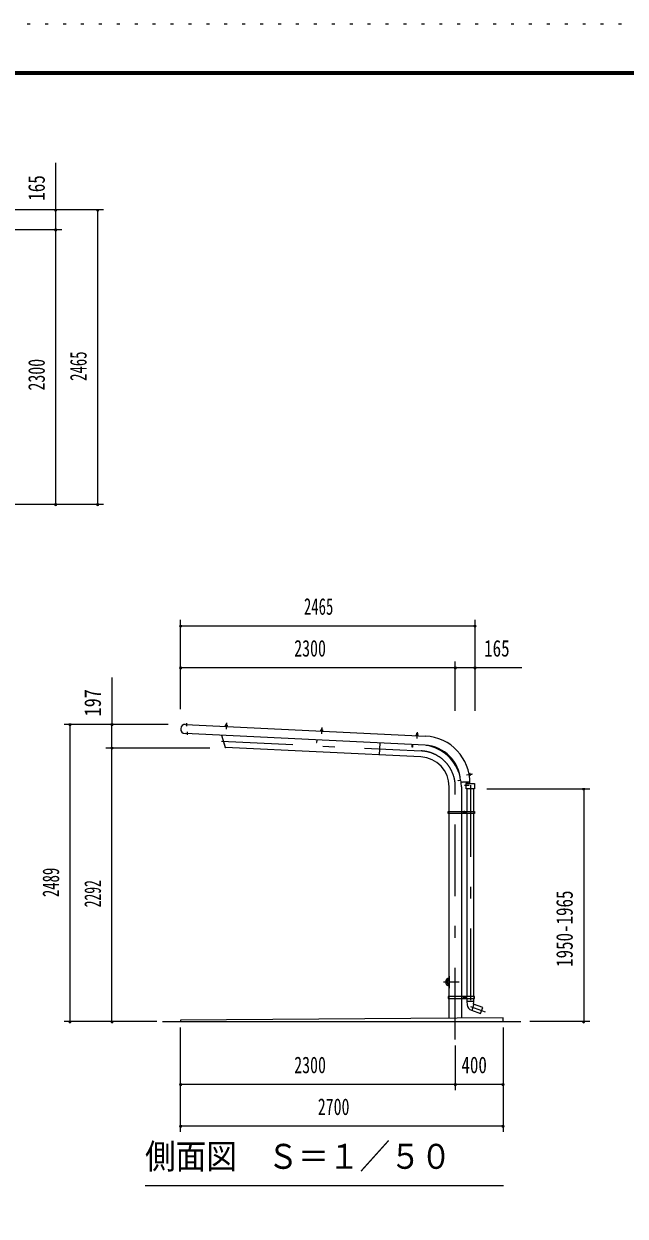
# Model space of a CAD drawing. Units: millimetres, scale not verified. Extents: x -22929 to 22939, y -10500 to 10500.
# Drawn here: x 3111 to 8145, y 515 to 10500 of the extents above; entities that cross this region are included whole.
import ezdxf
from ezdxf.enums import TextEntityAlignment as Align

# ---------------------------------------------------------------- set-up
doc = ezdxf.new("R2010")
doc.units = ezdxf.units.MM
doc.header["$LTSCALE"] = 50
doc.linetypes.add('USER3', pattern=[24, 12, -5, 2, -5])
doc.linetypes.add('USER4', pattern=[3, 0.5, -2.5])
for name, color, linetype, lineweight in [('0-2_1-05BOLD', 7, 'Continuous', 18), ('0-3_1-25CENTER', 3, 'USER3', 18), ('0-5_1-55DIM', 3, 'Continuous', 18), ('0-C_F-F1PAPER', 5, 'Continuous', 18), ('0-D_F-E_J_ADD', 5, 'USER4', 18)]:
    doc.layers.add(name, color=color, linetype=linetype, lineweight=lineweight)
doc.styles.add('ＭＳ ゴシック', font='')
doc.styles.get('ＭＳ ゴシック').set_extended_font_data('MS Gothic')

msp = doc.modelspace()

# ---------------------------------------------------------------- linework, layer by layer
at = {"layer": '0-2_1-05BOLD'}
for p, q in [((4464.06, 4633.77), (6473.35, 4535.5)), ((4802.63, 4627.95), (4802.38, 4622.83)), ((4803.34, 4637.24), (4802.91, 4628.44)), ((4808.87, 4622.51), (4809.12, 4627.63)), ((6469.59, 4458.59), (4460.3, 4556.87)), ((5601.68, 4588.87), (5601.43, 4583.75)), ((5607.92, 4583.43), (5608.16, 4588.55)), ((6400.47, 4544.67), (6400.72, 4549.79)), ((6407.21, 4549.47), (6406.96, 4544.36)), ((6090.05, 4477.16), (6085.19, 4377.67)), ((6842.7, 4216.93), (6847.76, 4217.74)), ((6848.77, 4211.32), (6843.72, 4210.52)), ((6857.94, 4213.03), (6849.23, 4211.65)), ((6671.79, 3904.27), (6671.79, 4111.67)), ((6766.83, 4162.96), (6747.85, 4159.95)), ((6773.39, 4111.67), (6773.39, 3904.27)), ((6844.28, 4149.37), (6781.94, 4148.83)), ((6815.26, 4139.37), (6815.26, 4149.12)), ((6818.46, 4149.14), (6818.46, 4139.37)), ((6821.15, 3904.27), (6821.15, 4094.37)), ((6876.15, 4094.37), (6876.15, 3904.27)), ((6664.09, 3896.27), (6670.19, 3896.27)), ((6670.19, 3888.27), (6670.19, 3904.27)), ((6775, 3904.27), (6775, 3888.27)), ((6819.55, 3888.27), (6819.55, 3904.27)), ((6877.75, 3904.27), (6877.75, 3888.27)), ((6877.75, 3896.27), (6883.85, 3896.27)), ((6671.79, 2354.27), (6671.79, 3888.27)), ((6773.39, 3888.27), (6773.39, 2354.27)), ((6821.15, 2354.27), (6821.15, 3888.27)), ((6876.15, 3888.27), (6876.15, 2354.27)), ((6670.19, 2346.27), (6664.09, 2346.27)), ((6670.19, 2338.27), (6670.19, 2354.27)), ((6671.79, 2172.26), (6671.79, 2338.27)), ((6773.39, 2338.27), (6773.39, 2173.03)), ((6775, 2354.27), (6775, 2338.27)), ((6819.55, 2338.27), (6819.55, 2354.27)), ((6821.15, 2312.81), (6821.15, 2338.27)), ((6876.15, 2338.27), (6876.15, 2312.81)), ((6877.75, 2354.27), (6877.75, 2338.27)), ((6883.85, 2346.27), (6877.75, 2346.27)), ((6879.15, 2289.72), (6860.34, 2238.03)), ((4272.6, 2145.67), (7272.6, 2145.67))]:
    msp.add_line(p, q, dxfattribs=at)
for points in [[(4797.56, 4621.47), (4797.63, 4623.06), (4813.62, 4622.28), (4813.54, 4620.68)], [(5596.6, 4582.39), (5596.68, 4583.98), (5612.66, 4583.2), (5612.58, 4581.6)], [(6411.63, 4542.52), (6395.65, 4543.31), (6395.72, 4544.9), (6411.71, 4544.12)], [(6842.88, 4205.58), (6844.46, 4205.83), (6841.96, 4221.63), (6840.38, 4221.38)], [(6814.06, 4094.37), (6814.06, 4139.37), (6884.06, 4139.37), (6884.06, 4094.37)], [(6664.09, 3888.27), (6664.09, 3904.27), (6883.85, 3904.27), (6883.85, 3888.27)], [(6883.85, 2338.27), (6883.85, 2354.27), (6664.09, 2354.27), (6664.09, 2338.27)]]:
    msp.add_lwpolyline(points, close=True, dxfattribs=at)
for points in [[(4799.14, 4622.99), (4799.39, 4628.11), (4800.28, 4628.57), (4811.52, 4628.02), (4812.36, 4627.47), (4812.11, 4622.36)], [(4808.9, 4628.14), (4809.33, 4636.95), (4803.34, 4637.24), (4803.86, 4637.72), (4808.85, 4637.47), (4809.33, 4636.95)], [(5607.94, 4589.06), (5608.37, 4597.87), (5602.38, 4598.16), (5601.95, 4589.36)], [(5602.38, 4598.16), (5602.9, 4598.64), (5607.89, 4598.39), (5608.37, 4597.87)], [(4763.96, 4542.01), (4795.61, 4439.76), (4798.67, 4440.71)], [(6434.77, 4360.58), (4798.7, 4440.59), (4767.36, 4541.85)], [(5562.48, 4502.96), (5561.5, 4482.98), (5564.7, 4482.82), (5565.68, 4502.8)], [(5598.18, 4583.91), (5598.43, 4589.03), (5599.33, 4589.49), (5610.56, 4588.94), (5611.41, 4588.39), (5611.16, 4583.28)], [(6410.2, 4544.2), (6410.45, 4549.31), (6409.61, 4549.86), (6398.37, 4550.41), (6397.48, 4549.95), (6397.23, 4544.83)], [(6400.99, 4550.28), (6401.43, 4559.08), (6407.42, 4558.79), (6406.99, 4549.99)], [(6407.42, 4558.79), (6406.94, 4559.31), (6401.95, 4559.56), (6401.43, 4559.08)], [(6364.72, 4463.72), (6363.74, 4443.75), (6360.55, 4443.9), (6361.53, 4463.88)], [(6844.22, 4207.31), (6849.28, 4208.11), (6849.64, 4209.05), (6847.88, 4220.16), (6847.25, 4220.94), (6842.19, 4220.14)], [(6848.29, 4217.57), (6857, 4218.95), (6857.94, 4213.03), (6858.35, 4213.6), (6857.58, 4218.53), (6857, 4218.95)], [(6747.85, 4159.95), (6747.35, 4163.11), (6766.64, 4166.17)], [(6857.58, 2239.04), (6933.35, 2211.46), (6952.16, 2263.14), (6876.15, 2290.81), (6878.15, 2312.81), (6819.15, 2312.81), (6821.61, 2285.74)], [(7122.59, 2145.67), (7122.59, 2175.67), (4422.6, 2155.67), (4422.6, 2145.67)]]:
    msp.add_lwpolyline(points, dxfattribs=at)
for centre in [(6797.27, 3896.27), (6797.27, 2346.27)]:
    msp.add_circle(centre, 6.25, dxfattribs=at)
for centre, radius, start, end in [((4462.18, 4595.32), 38.5, 87.19829, 267.19829), ((4798.46, 4619.42), 2, 87.1998, 267.1998), ((4800.89, 4625.66), 2.88, 52.81573, 112.81573), ((4805.38, 4617.56), 10.75, 69.61203, 104.78795), ((4810.62, 4625.18), 2.88, 61.58424, 121.58424), ((4812.44, 4618.73), 2, 267.20061, 87.20061), ((5597.5, 4580.34), 2, 87.1998, 267.1998), ((5599.94, 4586.58), 2.88, 52.81573, 112.81573), ((5604.42, 4578.48), 10.75, 69.61203, 104.78795), ((5609.67, 4586.1), 2.88, 61.58424, 121.58424), ((5611.49, 4579.65), 2, 267.20061, 87.20061), ((6396.55, 4541.26), 2, 87.1998, 267.1998), ((6398.98, 4547.5), 2.88, 52.81573, 112.81573), ((6403.47, 4539.4), 10.75, 69.61203, 104.78795), ((6408.71, 4547.02), 2.88, 61.58424, 121.58424), ((6410.53, 4540.58), 2, 267.20061, 87.20061), ((6454.29, 4145.97), 390, 359.03136, 87.20001), ((6454.29, 4145.97), 313, 3.12109, 87.19995), ((6422.59, 4111.67), 350.8, 13.59305, 80.90588), ((6422.59, 4111.67), 249.2, 0, 87.19994), ((6838.88, 4220.13), 1.67, 8.99695, 188.99695), ((6841.18, 4206.32), 1.56, 188.99661, 8.99661), ((6845.16, 4218.97), 2.88, 334.61195, 34.61195), ((6838.15, 4212.93), 10.75, 351.41122, 26.58714), ((6846.68, 4209.35), 2.88, 343.38046, 43.38046), ((6781.81, 4163.83), 15, 183.12274, 270.49994), ((6422.59, 4111.67), 350.8, 0, 6.85475), ((6454.29, 4145.97), 375, 358.9926, 0.49994), ((6674.59, 2475.67), 33, 94.86974, 265.13026), ((6674.59, 2475.67), 22.5, 97.1521, 262.8479), ((6673.44, 2475.67), 21.35, 94.43256, 265.56744), ((6673.44, 2475.67), 19.05, 94.96883, 265.03117), ((6876.39, 2290.72), 55, 185.19513, 249.99989)]:
    msp.add_arc(centre, radius, start, end, dxfattribs=at)
at = {"layer": '0-3_1-25CENTER'}
for p, q in [((4473.26, 4643.63), (4472.07, 4619.36)), ((4806.78, 4646.24), (4804.25, 4594.54)), ((5605.83, 4607.16), (5603.29, 4555.46)), ((4477.73, 4571.43), (4476.54, 4547.16)), ((4764.25, 4493.14), (6437.25, 4411.31)), ((6402.34, 4516.38), (6404.87, 4568.08)), ((6866.51, 4217.42), (6815.39, 4209.32)), ((6722.6, 1995.67), (6722.6, 4111.67)), ((6798.46, 4124.37), (6837.46, 4124.37)), ((6784.77, 3896.27), (6809.78, 3896.27)), ((6797.27, 3908.77), (6797.27, 3883.77)), ((6674.59, 2425.67), (6674.59, 2525.67)), ((6754.6, 2475.67), (6624.59, 2475.67)), ((6809.78, 2346.27), (6784.77, 2346.27)), ((6797.27, 2358.77), (6797.27, 2333.77))]:
    msp.add_line(p, q, dxfattribs=at)
msp.add_lwpolyline([(6848.65, 4124.37), (6848.65, 2271.55), (6971.4, 2226.88)], dxfattribs=at)
msp.add_arc((6422.59, 4111.67), 300, 0, 87.19994, dxfattribs=at)
at = {"layer": '0-5_1-55DIM'}
for p, q in [((3377.6, 8942.67), (3377.6, 9335.17)), ((3777.6, 8942.67), (2725.61, 8942.67)), ((3387.6, 8942.67), (3367.6, 8942.67)), ((3377.6, 8777.67), (3377.6, 8942.67)), ((3737.6, 8942.67), (3717.6, 8942.67)), ((3727.6, 8942.67), (3727.6, 6477.67)), ((2877.6, 8777.67), (3427.6, 8777.67)), ((3387.6, 8777.67), (3367.6, 8777.67)), ((3377.6, 6477.67), (3377.6, 8777.67)), ((2730.61, 6477.67), (3777.6, 6477.67)), ((3387.6, 6477.67), (3367.6, 6477.67)), ((3737.6, 6477.67), (3717.6, 6477.67)), ((4422.59, 4759.67), (4422.59, 5509.67)), ((6887.59, 4747.67), (6887.59, 5509.67)), ((4432.59, 5459.67), (4412.59, 5459.67)), ((4422.59, 5459.67), (6887.59, 5459.67)), ((6897.59, 5459.67), (6877.59, 5459.67)), ((4432.59, 5109.67), (4412.59, 5109.67)), ((4422.59, 5109.67), (6722.6, 5109.67)), ((6732.6, 5109.67), (6712.6, 5109.67)), ((6722.6, 4747.67), (6722.6, 5159.67)), ((6722.6, 5109.67), (6887.59, 5109.67)), ((6897.59, 5109.67), (6877.59, 5109.67)), ((6887.59, 5109.67), (7280.1, 5109.67)), ((3847.6, 5027.17), (3847.6, 4634.67)), ((3447.6, 4634.67), (4319.63, 4634.67)), ((3507.6, 4634.67), (3487.6, 4634.67)), ((3497.6, 2145.67), (3497.6, 4634.67)), ((3857.6, 4634.67), (3837.6, 4634.67)), ((3847.6, 4437.67), (3847.6, 4634.67)), ((3797.6, 4437.67), (4667.7, 4437.67)), ((3857.6, 4437.67), (3837.6, 4437.67)), ((3847.6, 2145.67), (3847.6, 4437.67)), ((6986.92, 4094.37), (7847.59, 4094.37)), ((7807.59, 4094.37), (7787.59, 4094.37)), ((7797.59, 4094.37), (7797.59, 2145.67)), ((4222.6, 2145.67), (3447.6, 2145.67)), ((3507.6, 2145.67), (3487.6, 2145.67)), ((3857.6, 2145.67), (3837.6, 2145.67)), ((7847.59, 2145.67), (7347.6, 2145.67)), ((7807.59, 2145.67), (7787.59, 2145.67)), ((4422.6, 1220.67), (4422.6, 2095.67)), ((7122.59, 2095.67), (7122.59, 1220.67)), ((6722.6, 1945.67), (6722.6, 1570.67)), ((4432.6, 1620.67), (4412.6, 1620.67)), ((4422.6, 1620.67), (6722.6, 1620.67)), ((6732.6, 1620.67), (6712.6, 1620.67)), ((6722.6, 1620.67), (7122.59, 1620.67)), ((7132.59, 1620.67), (7112.59, 1620.67)), ((4432.6, 1270.67), (4412.6, 1270.67)), ((4422.6, 1270.67), (7122.59, 1270.67)), ((7132.59, 1270.67), (7112.59, 1270.67)), ((7125.24, 770.67), (4125.24, 770.67))]:
    msp.add_line(p, q, dxfattribs=at)
for centre in [(3377.6, 8942.67), (3727.6, 8942.67), (3377.6, 8777.67), (3377.6, 6477.67), (3727.6, 6477.67), (4422.59, 5459.67), (6887.59, 5459.67), (4422.59, 5109.67), (6722.6, 5109.67), (6887.59, 5109.67), (3497.6, 4634.67), (3847.6, 4634.67), (3847.6, 4437.67), (7797.59, 4094.37), (3497.6, 2145.67), (3847.6, 2145.67), (7797.59, 2145.67), (4422.6, 1620.67), (6722.6, 1620.67), (7122.59, 1620.67), (4422.6, 1270.67), (7122.59, 1270.67)]:
    msp.add_arc(centre, 10, 180, 0, dxfattribs=at)
at = {"layer": '0-C_F-F1PAPER'}
for points in [[(22438.96, -10000), (-6261.04, -10000), (-6261.04, 10100), (22438.96, 10100)], [(22436.46, -9997.5), (-6258.54, -9997.5), (-6258.54, 10097.5), (22436.46, 10097.5)], [(22433.96, -9995), (22433.96, 10095), (-6256.04, 10095), (-6256.04, -9995)], [(22431.46, -9992.5), (-6253.54, -9992.5), (-6253.54, 10092.5), (22431.46, 10092.5)], [(22428.96, -9990), (22428.96, 10090), (-6251.04, 10090), (-6251.04, -9990)], [(22426.46, -9987.5), (-6248.54, -9987.5), (-6248.54, 10087.5), (22426.46, 10087.5)], [(22423.96, -9985), (22423.96, 10085), (-6246.04, 10085), (-6246.04, -9985)], [(22421.46, -9982.5), (-6243.54, -9982.5), (-6243.54, 10082.5), (22421.46, 10082.5)], [(22418.96, -9980), (-6241.04, -9980), (-6241.04, 10080), (22418.96, 10080)], [(22416.46, -9977.5), (-6238.54, -9977.5), (-6238.54, 10077.5), (22416.46, 10077.5)], [(22413.96, -9975), (22413.96, 10075), (-6236.04, 10075), (-6236.04, -9975)]]:
    msp.add_lwpolyline(points, close=True, dxfattribs=at)
at = {"layer": '0-D_F-E_J_ADD'}
msp.add_lwpolyline([(22938.96, -10500), (-6761.04, -10500), (-6761.04, 10500), (22938.96, 10500)], close=True, dxfattribs=at)

# ---------------------------------------------------------------- texts
at = {"layer": '0-5_1-55DIM', "color": 7, "style": 'ＭＳ ゴシック'}
for s, width, p in [('165', 0.75, (3327.6, 9019.18)), ('2465', 0.65, (3677.6, 7510.2)), ('2300', 0.7, (3327.6, 7429.18)), ('197', 0.8, (3797.6, 4700.76)), ('2489', 0.65, (3447.6, 3187.06)), ('2292', 0.6, (3797.6, 3101.8)), ('1950-1965', 0.75, (7747.59, 2602.67))]:
    msp.add_text(s, height=139.3, rotation=90, dxfattribs=dict(at, width=width)).set_placement(p, align=Align.BOTTOM_LEFT)
for s, height, width, p in [('2465', 139.3, 0.65, (5455.12, 5509.67)), ('2300', 139.3, 0.7, (5374.11, 5159.67)), ('165', 139.3, 0.75, (6964.1, 5159.67)), ('2300', 139.3, 0.7, (5374.11, 1670.67)), ('400', 139.3, 0.75, (6773.86, 1670.67)), ('2700', 139.3, 0.7, (5571.26, 1320.67)), ('側面図\u3000Ｓ＝１／５０', 208.9, 0.9, (4125.24, 849.17))]:
    msp.add_text(s, height=height, dxfattribs=dict(at, width=width)).set_placement(p, align=Align.BOTTOM_LEFT)

doc.saveas('drawing.dxf')
